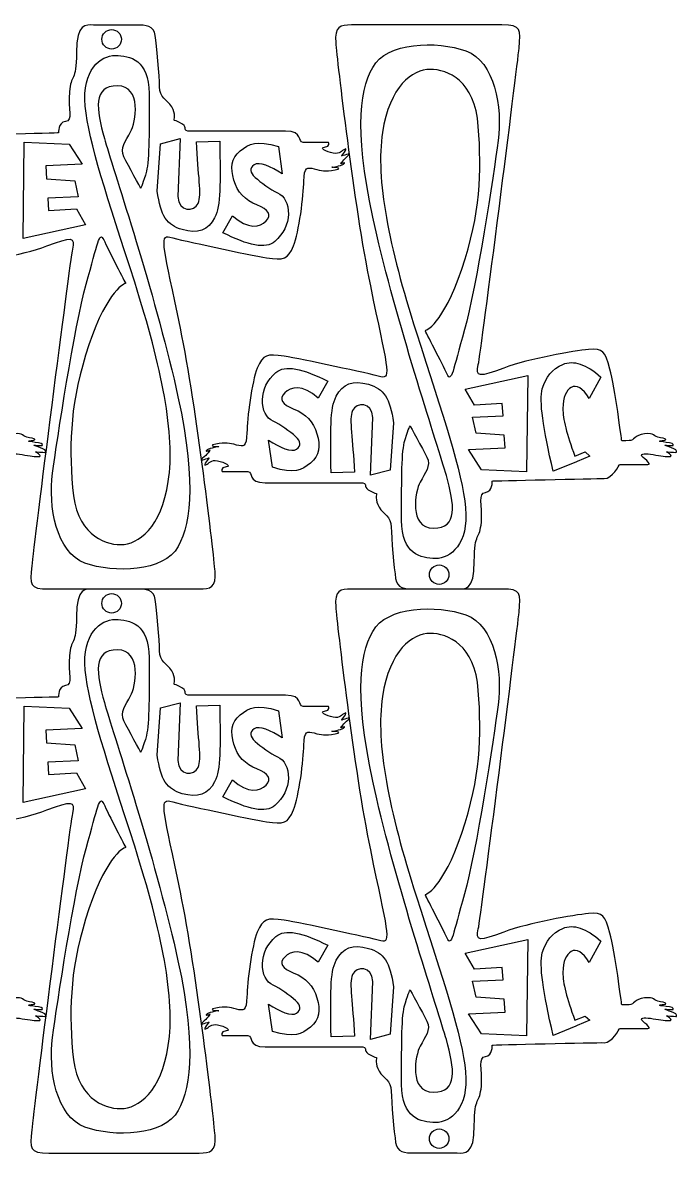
# Model space of a CAD drawing. Extents: x -1 to 3385, y 281 to 1704.
# Drawn here: x 2563 to 3385, y 281 to 1704 of the extents above; entities that cross this region are included whole.
import ezdxf

# ---------------------------------------------------------------- set-up
doc = ezdxf.new("R2010")
doc.units = 0
doc.layers.add('H0108_Printing_16_01', color=7, linetype='CONTINUOUS')

msp = doc.modelspace()

# ---------------------------------------------------------------- linework, layer by layer
at = {"layer": 'H0108_Printing_16_01', "color": 1}
for points in [[(2706.188232, 1700.610557), (2652.549234, 1700.610557)], [(3165.139021, 1700.664857), (2976.345026, 1700.664857)], [(2893.574228, 1567.274561), (2774.188231, 1567.274561)], [(2732.522232, 1491.949563), (2736.582232, 1551.567561), (2761.258231, 1557.882561), (2758.329231, 1485.208563)], [(2781.52723, 1554.063561), (2810.90323, 1554.919561)], [(2947.636226, 1553.194561), (2915.537227, 1553.194561)], [(2884.564228, 1547.843561), (2889.215228, 1513.887562)], [(2814.79023, 1439.791564), (2826.842229, 1461.112563)], [(2946.724026, 1253.126869), (2934.672027, 1231.805869)], [(3289.324018, 1258.500869), (3274.960018, 1231.676869)], [(3028.992024, 1200.96887), (3024.931024, 1141.350871), (3000.256025, 1135.035872), (3003.185025, 1207.70987)], [(2876.950028, 1145.074871), (2872.299028, 1179.030871)], [(3256.805019, 1159.210871), (3269.589018, 1164.324871), (3275.438018, 1159.125871), (3259.480019, 1152.303871)], [(2813.87803, 1139.723872), (2845.977029, 1139.723872)], [(2979.987026, 1138.854872), (2950.611026, 1137.998872)], [(3259.489019, 1152.280871), (3258.074019, 1151.702871), (3229.645019, 1140.076871)], [(3312.965017, 1148.594871), (3348.443016, 1148.594871)], [(2867.940028, 1125.643872), (2987.326025, 1125.643872)], [(2596.374235, 992.253575), (2785.16923, 992.253575)], [(2706.188232, 992.199175), (2652.549234, 992.199175)], [(3165.139021, 992.253475), (2976.345026, 992.253475)], [(3055.326024, 992.307875), (3108.965022, 992.307875)], [(2893.574228, 858.863179), (2774.188231, 858.863179)], [(2732.522232, 783.53818), (2736.582232, 843.156179), (2761.258231, 849.471179), (2758.329231, 776.797181)], [(2781.52723, 845.652179), (2810.90323, 846.508179)], [(2884.564228, 839.432179), (2889.215228, 805.47618)], [(2947.636226, 844.783179), (2915.537227, 844.783179)], [(2814.79023, 731.380182), (2826.842229, 752.701181)], [(2946.724026, 544.715486), (2934.672027, 523.394487)], [(3289.324018, 550.089486), (3274.960018, 523.265487)], [(3028.992024, 492.557488), (3024.931024, 432.939489), (3000.256025, 426.624489), (3003.185025, 499.298488)], [(2876.950028, 436.663489), (2872.299028, 470.619488)], [(3256.805019, 450.799489), (3269.589018, 455.913489), (3275.438018, 450.714489), (3259.480019, 443.892489)], [(3259.489019, 443.869489), (3258.074019, 443.291489), (3229.645019, 431.665489)], [(2813.87803, 431.312489), (2845.977029, 431.312489)], [(2979.987026, 430.443489), (2950.611026, 429.587489)], [(3312.965017, 440.183489), (3348.443016, 440.183489)], [(2867.940028, 417.23249), (2987.326025, 417.23249)], [(2596.374235, 283.842193), (2785.16923, 283.842193)], [(3055.326024, 283.896493), (3108.965022, 283.896493)]]:
    msp.add_lwpolyline(points, dxfattribs=at)
for points in [[(2675.140233, 1694.842558)], [(2563.880236, 1432.525564), (2565.393236, 1553.330561), (2621.855234, 1550.926561), (2638.339234, 1525.654562), (2592.329235, 1523.558562), (2593.348235, 1507.261562), (2628.763234, 1504.829562), (2633.166234, 1484.819563), (2594.851235, 1483.203563), (2595.820235, 1467.682563), (2630.864234, 1469.872563), (2642.269234, 1449.740564)], [(2963.757226, 1535.896562)], [(2804.48323, 1458.558564)], [(3008.022025, 1437.090864)], [(2880.059228, 1428.728564)], [(2753.492231, 1255.827569)], [(2881.455028, 1264.189868)], [(3197.63402, 1260.392868), (3196.12102, 1139.587872), (3139.659022, 1141.991871), (3123.175022, 1167.263871), (3169.185021, 1169.359871), (3168.166021, 1185.65687), (3132.751022, 1188.08887), (3128.348022, 1208.09887), (3166.663021, 1209.71487), (3165.694021, 1225.235869), (3130.650022, 1223.045869), (3119.245022, 1243.177869)], [(3215.92802, 1243.644869)], [(2957.031026, 1234.359869)], [(2797.75703, 1157.021871)], [(3086.374023, 998.075875)], [(2675.140233, 986.431175)], [(2563.880236, 724.114182), (2565.393236, 844.919179), (2621.855234, 842.515179), (2638.339234, 817.24318), (2592.329235, 815.14718), (2593.348235, 798.85018), (2628.763234, 796.41818), (2633.166234, 776.408181), (2594.851235, 774.792181), (2595.820235, 759.271181), (2630.864234, 761.461181), (2642.269234, 741.329181)], [(2963.757226, 827.485179)], [(2804.48323, 750.147181)], [(3008.022025, 728.678482)], [(2880.059228, 720.317182)], [(2881.455028, 555.778486)], [(2753.492231, 547.417186)], [(3197.63402, 551.981486), (3196.12102, 431.176489), (3139.659022, 433.580489), (3123.175022, 458.852489), (3169.185021, 460.948488), (3168.166021, 477.245488), (3132.751022, 479.677488), (3128.348022, 499.687488), (3166.663021, 501.303487), (3165.694021, 516.824487), (3130.650022, 514.634487), (3119.245022, 534.766487)], [(3215.92802, 535.233487)], [(2957.031026, 525.948487)], [(2797.75703, 448.610489)], [(3086.374023, 289.664493)]]:
    msp.add_lwpolyline(points, close=True, dxfattribs=at)
for points in [[(2652.549234, 1700.610557), (2642.834234, 1700.610557), (2631.008234, 1703.567557), (2631.008234, 1665.973558)], [(2662.920233, 1682.622558), (2662.920233, 1689.371558), (2668.391233, 1694.842558), (2675.140233, 1694.842558)], [(2675.140233, 1694.842558), (2681.889233, 1694.842558), (2687.360233, 1689.371558), (2687.360233, 1682.622558)], [(2729.840232, 1687.515558), (2728.151232, 1699.765558), (2718.436232, 1700.610557), (2706.188232, 1700.610557)], [(2976.345026, 1700.664857), (2962.407026, 1700.664857), (2954.805026, 1698.975858), (2956.494026, 1678.277858)], [(3186.68002, 1671.519858), (3188.79102, 1695.173858), (3190.05902, 1700.664857), (3165.139021, 1700.664857)], [(2675.140233, 1670.401558), (2668.391233, 1670.401558), (2662.920233, 1675.873558), (2662.920233, 1682.622558)], [(2687.360233, 1682.622558), (2687.360233, 1675.873558), (2681.889233, 1670.401558), (2675.140233, 1670.401558)], [(2735.331232, 1622.889559), (2735.331232, 1636.406559), (2731.529232, 1675.266558), (2729.840232, 1687.515558)], [(3002.954025, 1647.442859), (3020.270024, 1679.122858), (3083.624023, 1681.234858), (3119.947022, 1668.140858)], [(2631.008234, 1665.973558), (2631.008234, 1628.380559), (2623.828234, 1638.940559), (2622.139234, 1616.55356)], [(2956.494026, 1678.277858), (2958.184026, 1657.580859), (2979.301026, 1472.993863), (2999.997025, 1372.885866)], [(3119.947022, 1668.140858), (3156.270021, 1655.045859), (3165.984021, 1596.75586), (3160.493021, 1555.360861)], [(3135.574022, 1274.045868), (3138.953022, 1290.096868), (3184.56802, 1647.865859), (3186.68002, 1671.519858)], [(2641.989234, 1598.81256), (2637.766234, 1644.431559), (2661.072233, 1662.379558), (2679.656233, 1662.379558)], [(2679.656233, 1662.379558), (2698.240233, 1662.379558), (2722.237232, 1656.681559), (2722.237232, 1614.44156)], [(3008.022025, 1437.090864), (2979.301026, 1559.162861), (2985.637025, 1615.76386), (3002.954025, 1647.442859)], [(3075.070023, 1644.908859), (3052.792024, 1644.908859), (3024.071024, 1623.788859), (3015.202025, 1565.498861)], [(3135.574022, 1573.101861), (3131.351022, 1630.969859), (3097.348023, 1644.908859), (3075.070023, 1644.908859)], [(2682.336233, 1624.326559), (2651.081234, 1624.326559), (2655.927234, 1594.58956), (2666.064233, 1558.263561)], [(2699.008233, 1566.288561), (2705.343232, 1577.693561), (2713.590232, 1624.326559), (2682.336233, 1624.326559)], [(2750.536231, 1597.96856), (2745.045231, 1606.83856), (2735.331232, 1609.37256), (2735.331232, 1622.889559)], [(2622.139234, 1616.55356), (2620.449234, 1594.16656), (2626.784234, 1580.65056), (2617.070235, 1579.382561)], [(2722.237232, 1614.44156), (2722.237232, 1572.202561), (2722.660232, 1531.229562), (2718.859232, 1516.868562)], [(2704.076232, 1377.477566), (2669.865233, 1484.343563), (2646.213234, 1553.194561), (2641.989234, 1598.81256)], [(2753.492231, 1581.07256), (2753.492231, 1581.07256), (2756.026231, 1589.09756), (2750.536231, 1597.96856)], [(2617.070235, 1579.382561), (2607.356235, 1578.115561), (2608.623235, 1565.021561), (2608.623235, 1565.021561)], [(2764.051231, 1576.003561), (2756.871231, 1580.22756), (2753.492231, 1581.07256), (2753.492231, 1581.07256)], [(2608.623235, 1565.021561), (2608.623235, 1565.021561), (2478.114238, 1561.642561), (2467.977238, 1562.064561)], [(2690.561233, 1535.031562), (2685.070233, 1546.013561), (2692.673233, 1554.883561), (2699.008233, 1566.288561)], [(2774.188231, 1567.274561), (2762.925231, 1567.274561), (2771.231231, 1571.779561), (2764.051231, 1576.003561)], [(2915.537227, 1553.194561), (2908.216227, 1553.194561), (2916.100227, 1567.274561), (2893.574228, 1567.274561)], [(3015.202025, 1565.498861), (3006.332025, 1507.207862), (3023.227024, 1422.306864), (3057.438024, 1315.440867)], [(3114.879022, 1394.005865), (3138.531022, 1464.545863), (3139.798022, 1515.233862), (3135.574022, 1573.101861)], [(2666.064233, 1558.263561), (2676.200233, 1521.936562), (2724.772232, 1377.900566), (2753.492231, 1255.827569)], [(2783.91023, 1476.572563), (2788.66423, 1487.525563), (2783.48623, 1512.001562), (2781.52723, 1554.063561)], [(2810.90323, 1554.919561), (2811.65523, 1501.272562), (2812.32823, 1474.147563), (2804.48323, 1458.558564)], [(2836.697229, 1542.493561), (2848.263229, 1551.599561), (2856.256229, 1556.515561), (2884.564228, 1547.843561)], [(2942.568226, 1547.280561), (2950.171226, 1548.125561), (2947.636226, 1553.194561), (2947.636226, 1553.194561)], [(3160.493021, 1555.360861), (3155.003021, 1513.965862), (3133.040022, 1370.351866), (3118.257022, 1317.974867)], [(2828.569229, 1505.849562), (2824.149229, 1520.964562), (2825.132229, 1533.386562), (2836.697229, 1542.493561)], [(2953.268226, 1539.677562), (2944.539226, 1541.367561), (2934.966227, 1546.436561), (2942.568226, 1547.280561)], [(2968.191226, 1544.746561), (2963.686226, 1542.775561), (2961.997226, 1537.988562), (2953.268226, 1539.677562)], [(2962.841226, 1526.160562), (2962.841226, 1526.160562), (2966.475226, 1532.033562), (2972.106226, 1536.539562)], [(2963.757226, 1535.896562), (2963.757226, 1535.896562), (2972.696226, 1546.717561), (2968.191226, 1544.746561)], [(2972.106226, 1536.539562), (2977.738226, 1541.044561), (2963.757226, 1535.896562), (2963.757226, 1535.896562)], [(2711.679232, 1495.748563), (2711.679232, 1495.748563), (2696.051233, 1524.049562), (2690.561233, 1535.031562)], [(2854.116229, 1525.034562), (2848.068229, 1520.583562), (2848.470229, 1515.322562), (2855.324229, 1509.249562)], [(2889.215228, 1513.887562), (2875.248228, 1522.651562), (2860.162228, 1529.484562), (2854.116229, 1525.034562)], [(2916.523227, 1504.618562), (2916.945227, 1522.359562), (2920.746227, 1522.359562), (2929.616227, 1519.825562)], [(2951.579226, 1521.936562), (2951.579226, 1521.936562), (2962.987226, 1523.459562), (2966.418226, 1525.987562)], [(2966.418226, 1525.987562), (2970.820226, 1529.231562), (2962.841226, 1526.160562), (2962.841226, 1526.160562)], [(2718.859232, 1516.868562), (2715.058232, 1502.506562), (2711.679232, 1495.748563), (2711.679232, 1495.748563)], [(2855.324229, 1509.249562), (2862.174228, 1503.174562), (2874.944228, 1493.587563), (2883.474228, 1489.839563)], [(2929.616227, 1519.825562), (2938.485227, 1517.290562), (2943.208226, 1516.279562), (2955.684226, 1518.647562)], [(2955.684226, 1518.647562), (2968.253226, 1521.033562), (2951.579226, 1521.936562), (2951.579226, 1521.936562)], [(2857.668229, 1474.618563), (2842.689229, 1480.323563), (2832.987229, 1490.733563), (2828.569229, 1505.849562)], [(2903.430227, 1423.096564), (2910.610227, 1439.992564), (2916.100227, 1486.878563), (2916.523227, 1504.618562)], [(2763.902231, 1443.602564), (2744.698231, 1449.219564), (2736.597232, 1460.490563), (2732.522232, 1491.949563)], [(2758.329231, 1485.208563), (2759.202231, 1465.342563), (2779.156231, 1465.618563), (2783.91023, 1476.572563)], [(2883.474228, 1489.839563), (2892.005228, 1486.090563), (2897.343228, 1476.102563), (2897.059228, 1463.114563)], [(2869.018228, 1454.465564), (2876.432228, 1462.194563), (2872.647228, 1468.913563), (2857.668229, 1474.618563)], [(2804.48323, 1458.558564), (2796.63223, 1442.970564), (2783.10523, 1437.986564), (2763.902231, 1443.602564)], [(2826.842229, 1461.112563), (2846.780229, 1443.033564), (2861.604228, 1446.733564), (2869.018228, 1454.465564)], [(2897.059228, 1463.114563), (2896.774228, 1450.125564), (2891.108228, 1438.663564), (2880.059228, 1428.728564)], [(2643.257234, 1374.943566), (2658.039234, 1427.320564), (2659.728234, 1442.526564), (2665.219233, 1430.699564)], [(2761.517231, 1320.032567), (2740.821231, 1420.139564), (2734.486232, 1437.880564), (2748.424231, 1434.078564)], [(2880.059228, 1428.728564), (2869.011228, 1418.793565), (2846.444229, 1423.559564), (2814.79023, 1439.791564)], [(3095.450023, 1134.654872), (3085.314023, 1170.981871), (3036.742024, 1315.017867), (3008.022025, 1437.090864)], [(2487.406238, 1399.864565), (2505.568237, 1401.554565), (2562.163236, 1411.269565), (2593.840235, 1423.096564)], [(2593.840235, 1423.096564), (2625.517234, 1434.923564), (2629.319234, 1434.923564), (2625.940234, 1418.872565)], [(2665.219233, 1430.699564), (2670.710233, 1418.872565), (2692.673233, 1376.210566), (2692.673233, 1376.210566)], [(2748.424231, 1434.078564), (2762.362231, 1430.277564), (2847.678229, 1411.691565), (2869.641228, 1408.312565)], [(2869.641228, 1408.312565), (2891.603228, 1404.933565), (2896.249228, 1406.200565), (2903.430227, 1423.096564)], [(2625.940234, 1418.872565), (2622.561234, 1402.821565), (2576.946236, 1045.052574), (2574.834236, 1021.398574)], [(3068.841023, 1316.707867), (3068.841023, 1316.707867), (3091.227023, 1323.465867), (3114.879022, 1394.005865)], [(2601.021235, 1137.557572), (2606.511235, 1178.952571), (2628.474234, 1322.566567), (2643.257234, 1374.943566)], [(2692.673233, 1376.210566), (2692.673233, 1376.210566), (2670.287233, 1369.452566), (2646.635234, 1298.912568)], [(2746.312231, 1127.419572), (2755.182231, 1185.71057), (2738.287232, 1270.611568), (2704.076232, 1377.477566)], [(2999.997025, 1372.885866), (3020.693024, 1272.778868), (3027.028024, 1255.037869), (3013.090025, 1258.839869)], [(2805.02023, 1014.640575), (2803.33023, 1035.337574), (2782.21323, 1219.92457), (2761.517231, 1320.032567)], [(3057.438024, 1315.440867), (3091.649023, 1208.57487), (3115.301022, 1139.723872), (3119.525022, 1094.105873)], [(3096.295023, 1262.218868), (3090.804023, 1274.045868), (3068.841023, 1316.707867), (3068.841023, 1316.707867)], [(3118.257022, 1317.974867), (3103.475022, 1265.597868), (3101.786022, 1250.391869), (3096.295023, 1262.218868)], [(2646.635234, 1298.912568), (2622.983234, 1228.372569), (2621.716234, 1177.684571), (2625.940234, 1119.816572)], [(3300.716017, 1268.554868), (3294.381018, 1290.941868), (3292.269018, 1294.742868), (3274.108018, 1293.053868)], [(2891.873028, 1284.605868), (2869.910028, 1287.984868), (2865.265028, 1286.717868), (2858.084029, 1269.821868)], [(3013.090025, 1258.839869), (2999.152025, 1262.640868), (2913.836027, 1281.226868), (2891.873028, 1284.605868)], [(3274.108018, 1293.053868), (3255.946019, 1291.363868), (3199.35102, 1281.648868), (3167.674021, 1269.821868)], [(2858.084029, 1269.821868), (2850.904029, 1252.925869), (2845.413029, 1206.03987), (2844.991029, 1188.29987)], [(2881.455028, 1264.189868), (2892.503028, 1274.124868), (2915.070027, 1269.358868), (2946.724026, 1253.126869)], [(3167.674021, 1269.821868), (3135.997022, 1257.994869), (3132.195022, 1257.994869), (3135.574022, 1274.045868)], [(3215.92802, 1243.644869), (3219.86702, 1258.438869), (3228.460019, 1268.681868), (3241.707019, 1274.377868)], [(3241.707019, 1274.377868), (3254.954019, 1280.072868), (3270.826018, 1274.780868), (3289.324018, 1258.500869)], [(3315.640017, 1178.584871), (3315.640017, 1178.584871), (3307.052017, 1246.167869), (3300.716017, 1268.554868)], [(2753.492231, 1255.827569), (2782.21323, 1133.755572), (2775.877231, 1077.154573), (2758.560231, 1045.475574)], [(2864.455028, 1229.803869), (2864.740028, 1242.792869), (2870.406028, 1254.254869), (2881.455028, 1264.189868)], [(2957.031026, 1234.359869), (2964.882026, 1249.947869), (2978.409026, 1254.931869), (2997.612025, 1249.315869)], [(2892.496028, 1238.452869), (2885.082028, 1230.723869), (2888.867028, 1224.004869), (2903.846027, 1218.29987)], [(2934.672027, 1231.805869), (2914.734027, 1249.884869), (2899.910028, 1246.184869), (2892.496028, 1238.452869)], [(2997.612025, 1249.315869), (3016.816025, 1243.698869), (3024.917024, 1232.427869), (3028.992024, 1200.96887)], [(3229.645019, 1140.076871), (3216.56102, 1194.32887), (3211.98902, 1228.851869), (3215.92802, 1243.644869)], [(3252.242019, 1245.526869), (3245.670019, 1241.846869), (3242.209019, 1233.041869), (3241.860019, 1219.11087)], [(3274.960018, 1231.676869), (3266.386018, 1244.590869), (3258.813019, 1249.207869), (3252.242019, 1245.526869)], [(2878.040028, 1203.07887), (2869.509028, 1206.82787), (2864.171028, 1216.81587), (2864.455028, 1229.803869)], [(2950.611026, 1137.998872), (2949.859026, 1191.64587), (2949.186026, 1218.77087), (2957.031026, 1234.359869)], [(3003.185025, 1207.70987), (3002.312025, 1227.575869), (2982.357025, 1227.299869), (2977.604026, 1216.34587)], [(2903.846027, 1218.29987), (2918.825027, 1212.59487), (2928.527027, 1202.18487), (2932.945027, 1187.06887)], [(2977.604026, 1216.34587), (2972.850026, 1205.39287), (2978.028026, 1180.91687), (2979.987026, 1138.854872)], [(3241.860019, 1219.11087), (3241.538019, 1206.25487), (3246.522019, 1186.28387), (3256.805019, 1159.210871)], [(2906.190027, 1183.66887), (2899.340028, 1189.74387), (2886.570028, 1199.33087), (2878.040028, 1203.07887)], [(3042.655024, 1176.049871), (3046.456024, 1190.41187), (3049.835024, 1197.16987), (3049.835024, 1197.16987)], [(3049.835024, 1197.16987), (3049.835024, 1197.16987), (3065.463023, 1168.868871), (3070.953023, 1157.886871)], [(2572.046936, 1182.19987), (2561.909936, 1183.60787), (2565.356936, 1188.72187), (2552.123936, 1187.03187)], [(2574.231936, 1178.687871), (2579.299936, 1178.687871), (2582.182935, 1180.79187), (2572.046936, 1182.19987)], [(2844.991029, 1188.29987), (2844.569029, 1170.558871), (2840.767029, 1170.558871), (2831.898029, 1173.092871)], [(2907.398027, 1167.883871), (2913.446027, 1172.334871), (2913.044027, 1177.595871), (2906.190027, 1183.66887)], [(2932.945027, 1187.06887), (2937.365027, 1171.953871), (2936.382027, 1159.531871), (2924.817027, 1150.424871)], [(3344.361016, 1187.03187), (3331.126017, 1185.34287), (3331.690017, 1178.865871), (3324.932017, 1178.584871)], [(3364.284016, 1182.19987), (3354.147016, 1183.60787), (3357.594016, 1188.72187), (3344.361016, 1187.03187)], [(3366.469016, 1178.687871), (3371.537016, 1178.687871), (3374.420016, 1180.79187), (3364.284016, 1182.19987)], [(2571.551936, 1177.457871), (2571.551936, 1177.457871), (2569.163936, 1178.687871), (2574.231936, 1178.687871)], [(2583.377935, 1175.768871), (2578.027936, 1176.612871), (2571.551936, 1177.457871), (2571.551936, 1177.457871)], [(2578.027936, 1172.388871), (2574.648936, 1173.515871), (2582.532935, 1172.670871), (2586.193935, 1172.388871)], [(2588.727935, 1168.446871), (2584.503935, 1170.136871), (2581.406935, 1171.262871), (2578.027936, 1172.388871)], [(2586.193935, 1172.388871), (2589.853935, 1172.107871), (2588.727935, 1174.923871), (2583.377935, 1175.768871)], [(2591.261935, 1163.659871), (2593.232935, 1163.096871), (2592.951935, 1166.757871), (2588.727935, 1168.446871)], [(2798.67303, 1166.757871), (2798.67303, 1166.757871), (2795.03903, 1160.884871), (2789.40803, 1156.378871)], [(2795.09603, 1166.930871), (2790.69403, 1163.686871), (2798.67303, 1166.757871), (2798.67303, 1166.757871)], [(2805.83003, 1174.270871), (2793.26103, 1171.884871), (2809.93503, 1170.981871), (2809.93503, 1170.981871)], [(2809.93503, 1170.981871), (2809.93503, 1170.981871), (2798.52703, 1169.458871), (2795.09603, 1166.930871)], [(2831.898029, 1173.092871), (2823.029029, 1175.627871), (2818.30603, 1176.638871), (2805.83003, 1174.270871)], [(2872.299028, 1179.030871), (2886.266028, 1170.266871), (2901.352027, 1163.433871), (2907.398027, 1167.883871)], [(3039.277024, 1078.476873), (3039.277024, 1120.715872), (3038.854024, 1161.688871), (3042.655024, 1176.049871)], [(3324.932017, 1178.584871), (3318.174017, 1178.302871), (3315.640017, 1178.584871), (3315.640017, 1178.584871)], [(3363.789016, 1177.457871), (3363.789016, 1177.457871), (3361.401016, 1178.687871), (3366.469016, 1178.687871)], [(3375.615016, 1175.768871), (3370.265016, 1176.612871), (3363.789016, 1177.457871), (3363.789016, 1177.457871)], [(3370.265016, 1172.388871), (3366.886016, 1173.515871), (3374.770016, 1172.670871), (3378.431016, 1172.388871)], [(3380.965015, 1168.446871), (3376.741016, 1170.136871), (3373.644016, 1171.262871), (3370.265016, 1172.388871)], [(3378.431016, 1172.388871), (3382.091015, 1172.107871), (3380.965015, 1174.923871), (3375.615016, 1175.768871)], [(3383.499015, 1163.659871), (3385.470015, 1163.096871), (3385.188015, 1166.757871), (3380.965015, 1168.446871)], [(2548.180936, 1160.421871), (2548.180936, 1162.955871), (2557.050936, 1162.110871), (2566.342936, 1160.421871)], [(2566.342936, 1160.421871), (2575.634936, 1158.731871), (2581.688935, 1158.309871), (2584.785935, 1158.872871)], [(2584.785935, 1158.872871), (2587.882935, 1159.435871), (2579.617936, 1164.558871), (2579.617936, 1164.558871)], [(2579.617936, 1164.558871), (2579.617936, 1164.558871), (2589.290935, 1164.222871), (2591.261935, 1163.659871)], [(2789.40803, 1156.378871), (2783.77603, 1151.873871), (2797.75703, 1157.021871), (2797.75703, 1157.021871)], [(2797.75703, 1157.021871), (2797.75703, 1157.021871), (2788.81803, 1146.200871), (2793.32303, 1148.171871)], [(2793.32303, 1148.171871), (2797.82803, 1150.142871), (2799.51703, 1154.929871), (2808.24603, 1153.240871)], [(2808.24603, 1153.240871), (2816.97503, 1151.550871), (2826.548029, 1146.481871), (2818.94603, 1145.637871)], [(3070.953023, 1157.886871), (3076.444023, 1146.904871), (3068.841023, 1138.034872), (3062.506023, 1126.629872)], [(3340.418016, 1160.421871), (3340.418016, 1162.955871), (3349.288016, 1162.110871), (3358.580016, 1160.421871)], [(3348.443016, 1148.594871), (3355.201016, 1148.594871), (3340.418016, 1157.886871), (3340.418016, 1160.421871)], [(3358.580016, 1160.421871), (3367.872016, 1158.731871), (3373.926016, 1158.309871), (3377.023016, 1158.872871)], [(3377.023016, 1158.872871), (3380.120015, 1159.435871), (3371.855016, 1164.558871), (3371.855016, 1164.558871)], [(3371.855016, 1164.558871), (3371.855016, 1164.558871), (3381.528015, 1164.222871), (3383.499015, 1163.659871)], [(2818.94603, 1145.637871), (2811.34303, 1144.792871), (2813.87803, 1139.723872), (2813.87803, 1139.723872)], [(2845.977029, 1139.723872), (2853.298029, 1139.723872), (2845.413029, 1125.643872), (2867.940028, 1125.643872)], [(2924.817027, 1150.424871), (2913.251027, 1141.318871), (2905.258027, 1136.402872), (2876.950028, 1145.074871)], [(3259.480019, 1152.303871), (3259.483019, 1152.295871), (3259.486019, 1152.288871), (3259.489019, 1152.280871)], [(3293.537018, 1130.853872), (3303.673017, 1130.431872), (3312.965017, 1148.594871), (3312.965017, 1148.594871)], [(2641.567234, 1024.777574), (2605.244235, 1037.872574), (2595.530235, 1096.162573), (2601.021235, 1137.557572)], [(2686.444233, 1048.009574), (2708.722232, 1048.009574), (2737.443232, 1069.129573), (2746.312231, 1127.419572)], [(2987.326025, 1125.643872), (2998.589025, 1125.643872), (2990.283025, 1121.138872), (2997.463025, 1116.914872)], [(3062.506023, 1126.629872), (3056.171024, 1115.224872), (3047.924024, 1068.591873), (3079.178023, 1068.591873)], [(3079.178023, 1068.591873), (3110.433022, 1068.591873), (3105.587022, 1098.328873), (3095.450023, 1134.654872)], [(3144.444021, 1113.535872), (3154.158021, 1114.802872), (3152.891021, 1127.896872), (3152.891021, 1127.896872)], [(3152.891021, 1127.896872), (3152.891021, 1127.896872), (3283.400018, 1131.275872), (3293.537018, 1130.853872)], [(2625.940234, 1119.816572), (2630.163234, 1061.948573), (2664.166233, 1048.009574), (2686.444233, 1048.009574)], [(2997.463025, 1116.914872), (3004.643025, 1112.690872), (3008.022025, 1111.845872), (3008.022025, 1111.845872)], [(3008.022025, 1111.845872), (3008.022025, 1111.845872), (3005.488025, 1103.820872), (3010.978025, 1094.949873)], [(3139.375022, 1076.364873), (3141.065021, 1098.751873), (3134.730022, 1112.267872), (3144.444021, 1113.535872)], [(3010.978025, 1094.949873), (3016.469025, 1086.079873), (3026.183024, 1083.545873), (3026.183024, 1070.028873)], [(3119.525022, 1094.105873), (3123.748022, 1048.486874), (3100.442022, 1030.538874), (3081.858023, 1030.538874)], [(3026.183024, 1070.028873), (3026.183024, 1056.511874), (3029.985024, 1017.651875), (3031.674024, 1005.402875)], [(3081.858023, 1030.538874), (3063.274023, 1030.538874), (3039.277024, 1036.236874), (3039.277024, 1078.476873)], [(3130.506022, 1026.944874), (3130.506022, 1064.537873), (3137.686022, 1053.977874), (3139.375022, 1076.364873)], [(2758.560231, 1045.475574), (2741.244231, 1013.795575), (2677.890233, 1011.683575), (2641.567234, 1024.777574)], [(3108.965022, 992.307875), (3118.680022, 992.307875), (3130.506022, 989.350875), (3130.506022, 1026.944874)], [(2574.834236, 1021.398574), (2572.723236, 997.744575), (2571.455236, 992.253575), (2596.374235, 992.253575)], [(2785.16923, 992.253575), (2799.10723, 992.253575), (2806.70923, 993.943575), (2805.02023, 1014.640575)], [(3074.154023, 1010.295875), (3074.154023, 1017.044875), (3079.625023, 1022.515874), (3086.374023, 1022.515874)], [(3086.374023, 998.075875), (3079.625023, 998.075875), (3074.154023, 1003.546875), (3074.154023, 1010.295875)], [(3086.374023, 1022.515874), (3093.123023, 1022.515874), (3098.594023, 1017.044875), (3098.594023, 1010.295875)], [(3098.594023, 1010.295875), (3098.594023, 1003.546875), (3093.123023, 998.075875), (3086.374023, 998.075875)], [(3031.674024, 1005.402875), (3033.363024, 993.152875), (3043.078024, 992.307875), (3055.326024, 992.307875)], [(2652.549234, 992.199175), (2642.834234, 992.199175), (2631.008234, 995.156175), (2631.008234, 957.562176)], [(2662.920233, 974.211176), (2662.920233, 980.960175), (2668.391233, 986.431175), (2675.140233, 986.431175)], [(2675.140233, 986.431175), (2681.889233, 986.431175), (2687.360233, 980.960175), (2687.360233, 974.211176)], [(2729.840232, 979.104176), (2728.151232, 991.354175), (2718.436232, 992.199175), (2706.188232, 992.199175)], [(2976.345026, 992.253475), (2962.407026, 992.253475), (2954.805026, 990.563475), (2956.494026, 969.866476)], [(3186.68002, 963.108476), (3188.79102, 986.762475), (3190.05902, 992.253475), (3165.139021, 992.253475)], [(2675.140233, 961.991176), (2668.391233, 961.991176), (2662.920233, 967.462176), (2662.920233, 974.211176)], [(2687.360233, 974.211176), (2687.360233, 967.462176), (2681.889233, 961.991176), (2675.140233, 961.991176)], [(2735.331232, 914.478177), (2735.331232, 927.995177), (2731.529232, 966.855176), (2729.840232, 979.104176)], [(2956.494026, 969.866476), (2958.184026, 949.169476), (2979.301026, 764.582481), (2999.997025, 664.474483)], [(3002.954025, 939.031477), (3020.270024, 970.711476), (3083.624023, 972.823476), (3119.947022, 959.729476)], [(2631.008234, 957.562176), (2631.008234, 919.969177), (2623.828234, 930.529177), (2622.139234, 908.142177)], [(2641.989234, 890.401178), (2637.766234, 936.020177), (2661.072233, 953.968176), (2679.656233, 953.968176)], [(2679.656233, 953.968176), (2698.240233, 953.968176), (2722.237232, 948.270176), (2722.237232, 906.030177)], [(3119.947022, 959.729476), (3156.270021, 946.634476), (3165.984021, 888.344478), (3160.493021, 846.949479)], [(3135.574022, 565.634486), (3138.953022, 581.685485), (3184.56802, 939.454477), (3186.68002, 963.108476)], [(3008.022025, 728.678482), (2979.301026, 850.751479), (2985.637025, 907.352477), (3002.954025, 939.031477)], [(3075.070023, 936.497477), (3052.792024, 936.497477), (3024.071024, 915.377477), (3015.202025, 857.087479)], [(3135.574022, 864.690478), (3131.351022, 922.558477), (3097.348023, 936.497477), (3075.070023, 936.497477)], [(2682.336233, 915.915177), (2651.081234, 915.915177), (2655.927234, 886.178178), (2666.064233, 849.852179)], [(2699.008233, 857.877179), (2705.343232, 869.282178), (2713.590232, 915.915177), (2682.336233, 915.915177)], [(2750.536231, 889.557178), (2745.045231, 898.427178), (2735.331232, 900.961177), (2735.331232, 914.478177)], [(2622.139234, 908.142177), (2620.449234, 885.755178), (2626.784234, 872.238178), (2617.070235, 870.971178)], [(2722.237232, 906.030177), (2722.237232, 863.791178), (2722.660232, 822.818179), (2718.859232, 808.45718)], [(2704.076232, 669.066183), (2669.865233, 775.932181), (2646.213234, 844.783179), (2641.989234, 890.401178)], [(2753.492231, 872.661178), (2753.492231, 872.661178), (2756.026231, 880.686178), (2750.536231, 889.557178)], [(2617.070235, 870.971178), (2607.356235, 869.704178), (2608.623235, 856.610179), (2608.623235, 856.610179)], [(2764.051231, 867.592178), (2756.871231, 871.816178), (2753.492231, 872.661178), (2753.492231, 872.661178)], [(2608.623235, 856.610179), (2608.623235, 856.610179), (2478.114238, 853.231179), (2467.977238, 853.653179)], [(2690.561233, 826.620179), (2685.070233, 837.602179), (2692.673233, 846.472179), (2699.008233, 857.877179)], [(2774.188231, 858.863179), (2762.925231, 858.863179), (2771.231231, 863.368178), (2764.051231, 867.592178)], [(2915.537227, 844.783179), (2908.216227, 844.783179), (2916.100227, 858.863179), (2893.574228, 858.863179)], [(3015.202025, 857.087479), (3006.332025, 798.79648), (3023.227024, 713.895482), (3057.438024, 607.029485)], [(3114.879022, 685.594483), (3138.531022, 756.134481), (3139.798022, 806.82248), (3135.574022, 864.690478)], [(2666.064233, 849.852179), (2676.200233, 813.52618), (2724.772232, 669.489183), (2753.492231, 547.417186)], [(2783.91023, 768.161181), (2788.66423, 779.114181), (2783.48623, 803.59018), (2781.52723, 845.652179)], [(2810.90323, 846.508179), (2811.65523, 792.86118), (2812.32823, 765.736181), (2804.48323, 750.147181)], [(2836.697229, 834.082179), (2848.263229, 843.188179), (2856.256229, 848.105179), (2884.564228, 839.432179)], [(2942.568226, 838.869179), (2950.171226, 839.714179), (2947.636226, 844.783179), (2947.636226, 844.783179)], [(3160.493021, 846.949479), (3155.003021, 805.55448), (3133.040022, 661.940483), (3118.257022, 609.563485)], [(2711.679232, 787.33718), (2711.679232, 787.33718), (2696.051233, 815.63818), (2690.561233, 826.620179)], [(2828.569229, 797.43818), (2824.149229, 812.55318), (2825.132229, 824.975179), (2836.697229, 834.082179)], [(2953.268226, 831.266179), (2944.539226, 832.956179), (2934.966227, 838.025179), (2942.568226, 838.869179)], [(2968.191226, 836.335179), (2963.686226, 834.364179), (2961.997226, 829.577179), (2953.268226, 831.266179)], [(2962.841226, 817.74918), (2962.841226, 817.74918), (2966.475226, 823.622179), (2972.106226, 828.128179)], [(2963.757226, 827.485179), (2963.757226, 827.485179), (2972.696226, 838.306179), (2968.191226, 836.335179)], [(2972.106226, 828.128179), (2977.738226, 832.633179), (2963.757226, 827.485179), (2963.757226, 827.485179)], [(2854.116229, 816.62318), (2848.068229, 812.17218), (2848.470229, 806.91118), (2855.324229, 800.83818)], [(2889.215228, 805.47618), (2875.248228, 814.24018), (2860.162228, 821.073179), (2854.116229, 816.62318)], [(2916.523227, 796.20718), (2916.945227, 813.94818), (2920.746227, 813.94818), (2929.616227, 811.41418)], [(2929.616227, 811.41418), (2938.485227, 808.87918), (2943.208226, 807.86818), (2955.684226, 810.23618)], [(2951.579226, 813.52618), (2951.579226, 813.52618), (2962.987226, 815.04818), (2966.418226, 817.57618)], [(2955.684226, 810.23618), (2968.253226, 812.62218), (2951.579226, 813.52618), (2951.579226, 813.52618)], [(2966.418226, 817.57618), (2970.820226, 820.820179), (2962.841226, 817.74918), (2962.841226, 817.74918)], [(2718.859232, 808.45718), (2715.058232, 794.09518), (2711.679232, 787.33718), (2711.679232, 787.33718)], [(2857.668229, 766.207181), (2842.689229, 771.912181), (2832.987229, 782.32218), (2828.569229, 797.43818)], [(2855.324229, 800.83818), (2862.174228, 794.76318), (2874.944228, 785.17718), (2883.474228, 781.42818)], [(2763.902231, 735.191182), (2744.698231, 740.808181), (2736.597232, 752.080181), (2732.522232, 783.53818)], [(2903.430227, 714.685182), (2910.610227, 731.581182), (2916.100227, 778.467181), (2916.523227, 796.20718)], [(2758.329231, 776.797181), (2759.202231, 756.930181), (2779.156231, 757.207181), (2783.91023, 768.161181)], [(2883.474228, 781.42818), (2892.005228, 777.679181), (2897.343228, 767.691181), (2897.059228, 754.703181)], [(2869.018228, 746.054181), (2876.432228, 753.783181), (2872.647228, 760.502181), (2857.668229, 766.207181)], [(2897.059228, 754.703181), (2896.774228, 741.714181), (2891.108228, 730.252182), (2880.059228, 720.317182)], [(2804.48323, 750.147181), (2796.63223, 734.559182), (2783.10523, 729.575182), (2763.902231, 735.191182)], [(2826.842229, 752.701181), (2846.780229, 734.622182), (2861.604228, 738.322182), (2869.018228, 746.054181)], [(2593.840235, 714.685182), (2625.517234, 726.512182), (2629.319234, 726.512182), (2625.940234, 710.461182)], [(2643.257234, 666.532183), (2658.039234, 718.909182), (2659.728234, 734.115182), (2665.219233, 722.288182)], [(2761.517231, 611.621185), (2740.821231, 711.728182), (2734.486232, 729.469182), (2748.424231, 725.667182)], [(2748.424231, 725.667182), (2762.362231, 721.866182), (2847.678229, 703.280182), (2869.641228, 699.901183)], [(2880.059228, 720.317182), (2869.011228, 710.382182), (2846.444229, 715.148182), (2814.79023, 731.380182)], [(3095.450023, 426.243489), (3085.314023, 462.569488), (3036.742024, 606.606485), (3008.022025, 728.678482)], [(2487.406238, 691.453183), (2505.568237, 693.143183), (2562.163236, 702.858182), (2593.840235, 714.685182)], [(2665.219233, 722.288182), (2670.710233, 710.461182), (2692.673233, 667.799183), (2692.673233, 667.799183)], [(2869.641228, 699.901183), (2891.603228, 696.522183), (2896.249228, 697.789183), (2903.430227, 714.685182)], [(2625.940234, 710.461182), (2622.561234, 694.410183), (2576.946236, 336.641192), (2574.834236, 312.987192)], [(3068.841023, 608.296485), (3068.841023, 608.296485), (3091.227023, 615.054485), (3114.879022, 685.594483)], [(2746.312231, 419.00819), (2755.182231, 477.299188), (2738.287232, 562.200186), (2704.076232, 669.066183)], [(2601.021235, 429.146189), (2606.511235, 470.541188), (2628.474234, 614.155185), (2643.257234, 666.532183)], [(2692.673233, 667.799183), (2692.673233, 667.799183), (2670.287233, 661.041183), (2646.635234, 590.501185)], [(2999.997025, 664.474483), (3020.693024, 564.367486), (3027.028024, 546.626486), (3013.090025, 550.428486)], [(2805.02023, 306.229192), (2803.33023, 326.926192), (2782.21323, 511.513187), (2761.517231, 611.621185)], [(3057.438024, 607.029485), (3091.649023, 500.163487), (3115.301022, 431.312489), (3119.525022, 385.69449)], [(3096.295023, 553.807486), (3090.804023, 565.634486), (3068.841023, 608.296485), (3068.841023, 608.296485)], [(3118.257022, 609.563485), (3103.475022, 557.186486), (3101.786022, 541.980486), (3096.295023, 553.807486)], [(2646.635234, 590.501185), (2622.983234, 519.961187), (2621.716234, 469.273188), (2625.940234, 411.40519)], [(3274.108018, 584.642485), (3255.946019, 582.952485), (3199.35102, 573.237486), (3167.674021, 561.410486)], [(3300.716017, 560.143486), (3294.381018, 582.530485), (3292.269018, 586.331485), (3274.108018, 584.642485)], [(2891.873028, 576.194486), (2869.910028, 579.573486), (2865.265028, 578.306486), (2858.084029, 561.410486)], [(3013.090025, 550.428486), (2999.152025, 554.229486), (2913.836027, 572.815486), (2891.873028, 576.194486)], [(3241.707019, 565.966486), (3254.954019, 571.661486), (3270.826018, 566.369486), (3289.324018, 550.089486)], [(2858.084029, 561.410486), (2850.904029, 544.514486), (2845.413029, 497.628488), (2844.991029, 479.888488)], [(2864.455028, 521.392487), (2864.740028, 534.381487), (2870.406028, 545.843486), (2881.455028, 555.778486)], [(2881.455028, 555.778486), (2892.503028, 565.713486), (2915.070027, 560.947486), (2946.724026, 544.715486)], [(3167.674021, 561.410486), (3135.997022, 549.583486), (3132.195022, 549.583486), (3135.574022, 565.634486)], [(3215.92802, 535.233487), (3219.86702, 550.027486), (3228.460019, 560.270486), (3241.707019, 565.966486)], [(3315.640017, 470.173488), (3315.640017, 470.173488), (3307.052017, 537.756487), (3300.716017, 560.143486)], [(2753.492231, 547.417186), (2782.21323, 425.344189), (2775.877231, 368.743191), (2758.560231, 337.064192)], [(2934.672027, 523.394487), (2914.734027, 541.473486), (2899.910028, 537.773487), (2892.496028, 530.041487)], [(2957.031026, 525.948487), (2964.882026, 541.536486), (2978.409026, 546.520486), (2997.612025, 540.904486)], [(2997.612025, 540.904486), (3016.816025, 535.287487), (3024.917024, 524.015487), (3028.992024, 492.557488)], [(3274.960018, 523.265487), (3266.386018, 536.179487), (3258.813019, 540.796486), (3252.242019, 537.115487)], [(2892.496028, 530.041487), (2885.082028, 522.312487), (2888.867028, 515.593487), (2903.846027, 509.888487)], [(3229.645019, 431.665489), (3216.56102, 485.917488), (3211.98902, 520.440487), (3215.92802, 535.233487)], [(3252.242019, 537.115487), (3245.670019, 533.435487), (3242.209019, 524.630487), (3241.860019, 510.699487)], [(2878.040028, 494.667488), (2869.509028, 498.416488), (2864.171028, 508.404487), (2864.455028, 521.392487)], [(2950.611026, 429.587489), (2949.859026, 483.234488), (2949.186026, 510.359487), (2957.031026, 525.948487)], [(3003.185025, 499.298488), (3002.312025, 519.165487), (2982.357025, 518.888487), (2977.604026, 507.934487)], [(2903.846027, 509.888487), (2918.825027, 504.183487), (2928.527027, 493.773488), (2932.945027, 478.657488)], [(2977.604026, 507.934487), (2972.850026, 496.981488), (2978.028026, 472.505488), (2979.987026, 430.443489)], [(3241.860019, 510.699487), (3241.538019, 497.843488), (3246.522019, 477.872488), (3256.805019, 450.799489)], [(2906.190027, 475.257488), (2899.340028, 481.332488), (2886.570028, 490.918488), (2878.040028, 494.667488)], [(3042.655024, 467.638488), (3046.456024, 482.000488), (3049.835024, 488.758488), (3049.835024, 488.758488)], [(3049.835024, 488.758488), (3049.835024, 488.758488), (3065.463023, 460.457488), (3070.953023, 449.475489)], [(2572.046936, 473.788488), (2561.909936, 475.196488), (2565.356936, 480.310488), (2552.123936, 478.620488)], [(2571.551936, 469.046488), (2571.551936, 469.046488), (2569.163936, 470.276488), (2574.231936, 470.276488)], [(2574.231936, 470.276488), (2579.299936, 470.276488), (2582.182935, 472.380488), (2572.046936, 473.788488)], [(2844.991029, 479.888488), (2844.569029, 462.147488), (2840.767029, 462.147488), (2831.898029, 464.681488)], [(2872.299028, 470.619488), (2886.266028, 461.855488), (2901.352027, 455.022489), (2907.398027, 459.472489)], [(2907.398027, 459.472489), (2913.446027, 463.923488), (2913.044027, 469.184488), (2906.190027, 475.257488)], [(2932.945027, 478.657488), (2937.365027, 463.542488), (2936.382027, 451.120489), (2924.817027, 442.013489)], [(3324.932017, 470.173488), (3318.174017, 469.891488), (3315.640017, 470.173488), (3315.640017, 470.173488)], [(3344.361016, 478.620488), (3331.126017, 476.931488), (3331.690017, 470.454488), (3324.932017, 470.173488)], [(3364.284016, 473.788488), (3354.147016, 475.196488), (3357.594016, 480.310488), (3344.361016, 478.620488)], [(3363.789016, 469.046488), (3363.789016, 469.046488), (3361.401016, 470.276488), (3366.469016, 470.276488)], [(3366.469016, 470.276488), (3371.537016, 470.276488), (3374.420016, 472.380488), (3364.284016, 473.788488)], [(2583.377935, 467.357488), (2578.027936, 468.201488), (2571.551936, 469.046488), (2571.551936, 469.046488)], [(2578.027936, 463.977488), (2574.648936, 465.104488), (2582.532935, 464.259488), (2586.193935, 463.977488)], [(2588.727935, 460.035488), (2584.503935, 461.725488), (2581.406935, 462.851488), (2578.027936, 463.977488)], [(2584.785935, 450.461489), (2587.882935, 451.024489), (2579.617936, 456.147489), (2579.617936, 456.147489)], [(2579.617936, 456.147489), (2579.617936, 456.147489), (2589.290935, 455.811489), (2591.261935, 455.248489)], [(2586.193935, 463.977488), (2589.853935, 463.696488), (2588.727935, 466.512488), (2583.377935, 467.357488)], [(2591.261935, 455.248489), (2593.232935, 454.685489), (2592.951935, 458.346489), (2588.727935, 460.035488)], [(2798.67303, 458.346489), (2798.67303, 458.346489), (2795.03903, 452.473489), (2789.40803, 447.967489)], [(2795.09603, 458.519489), (2790.69403, 455.275489), (2798.67303, 458.346489), (2798.67303, 458.346489)], [(2805.83003, 465.859488), (2793.26103, 463.473488), (2809.93503, 462.569488), (2809.93503, 462.569488)], [(2809.93503, 462.569488), (2809.93503, 462.569488), (2798.52703, 461.047488), (2795.09603, 458.519489)], [(2831.898029, 464.681488), (2823.029029, 467.216488), (2818.30603, 468.227488), (2805.83003, 465.859488)], [(3039.277024, 370.065491), (3039.277024, 412.30449), (3038.854024, 453.277489), (3042.655024, 467.638488)], [(3375.615016, 467.357488), (3370.265016, 468.201488), (3363.789016, 469.046488), (3363.789016, 469.046488)], [(3370.265016, 463.977488), (3366.886016, 465.104488), (3374.770016, 464.259488), (3378.431016, 463.977488)], [(3380.965015, 460.035488), (3376.741016, 461.725488), (3373.644016, 462.851488), (3370.265016, 463.977488)], [(3377.023016, 450.461489), (3380.120015, 451.024489), (3371.855016, 456.147489), (3371.855016, 456.147489)], [(3371.855016, 456.147489), (3371.855016, 456.147489), (3381.528015, 455.811489), (3383.499015, 455.248489)], [(3378.431016, 463.977488), (3382.091015, 463.696488), (3380.965015, 466.512488), (3375.615016, 467.357488)], [(3383.499015, 455.248489), (3385.470015, 454.685489), (3385.188015, 458.346489), (3380.965015, 460.035488)], [(2548.180936, 452.010489), (2548.180936, 454.544489), (2557.050936, 453.699489), (2566.342936, 452.010489)], [(2566.342936, 452.010489), (2575.634936, 450.320489), (2581.688935, 449.898489), (2584.785935, 450.461489)], [(2789.40803, 447.967489), (2783.77603, 443.462489), (2797.75703, 448.610489), (2797.75703, 448.610489)], [(2797.75703, 448.610489), (2797.75703, 448.610489), (2788.81803, 437.789489), (2793.32303, 439.760489)], [(2793.32303, 439.760489), (2797.82803, 441.731489), (2799.51703, 446.518489), (2808.24603, 444.829489)], [(2808.24603, 444.829489), (2816.97503, 443.139489), (2826.548029, 438.071489), (2818.94603, 437.226489)], [(2924.817027, 442.013489), (2913.251027, 432.907489), (2905.258027, 427.990489), (2876.950028, 436.663489)], [(3070.953023, 449.475489), (3076.444023, 438.493489), (3068.841023, 429.623489), (3062.506023, 418.21849)], [(3259.480019, 443.892489), (3259.483019, 443.884489), (3259.486019, 443.877489), (3259.489019, 443.869489)], [(3340.418016, 452.010489), (3340.418016, 454.544489), (3349.288016, 453.699489), (3358.580016, 452.010489)], [(3348.443016, 440.183489), (3355.201016, 440.183489), (3340.418016, 449.475489), (3340.418016, 452.010489)], [(3358.580016, 452.010489), (3367.872016, 450.320489), (3373.926016, 449.898489), (3377.023016, 450.461489)], [(2641.567234, 316.366192), (2605.244235, 329.461192), (2595.530235, 387.75119), (2601.021235, 429.146189)], [(2818.94603, 437.226489), (2811.34303, 436.381489), (2813.87803, 431.312489), (2813.87803, 431.312489)], [(2845.977029, 431.312489), (2853.298029, 431.312489), (2845.413029, 417.23249), (2867.940028, 417.23249)], [(3293.537018, 422.442489), (3303.673017, 422.020489), (3312.965017, 440.183489), (3312.965017, 440.183489)], [(2686.444233, 339.598192), (2708.722232, 339.598192), (2737.443232, 360.718191), (2746.312231, 419.00819)], [(2987.326025, 417.23249), (2998.589025, 417.23249), (2990.283025, 412.72749), (2997.463025, 408.50349)], [(3062.506023, 418.21849), (3056.171024, 406.81349), (3047.924024, 360.180491), (3079.178023, 360.180491)], [(3079.178023, 360.180491), (3110.433022, 360.180491), (3105.587022, 389.91749), (3095.450023, 426.243489)], [(3144.444021, 405.12449), (3154.158021, 406.39149), (3152.891021, 419.48549), (3152.891021, 419.48549)], [(3152.891021, 419.48549), (3152.891021, 419.48549), (3283.400018, 422.864489), (3293.537018, 422.442489)], [(2625.940234, 411.40519), (2630.163234, 353.537191), (2664.166233, 339.598192), (2686.444233, 339.598192)], [(2997.463025, 408.50349), (3004.643025, 404.27949), (3008.022025, 403.43449), (3008.022025, 403.43449)], [(3008.022025, 403.43449), (3008.022025, 403.43449), (3005.488025, 395.40949), (3010.978025, 386.53849)], [(3139.375022, 367.953491), (3141.065021, 390.34049), (3134.730022, 403.85749), (3144.444021, 405.12449)], [(3010.978025, 386.53849), (3016.469025, 377.668491), (3026.183024, 375.134491), (3026.183024, 361.617491)], [(3119.525022, 385.69449), (3123.748022, 340.075491), (3100.442022, 322.127492), (3081.858023, 322.127492)], [(3081.858023, 322.127492), (3063.274023, 322.127492), (3039.277024, 327.825492), (3039.277024, 370.065491)], [(3026.183024, 361.617491), (3026.183024, 348.100491), (3029.985024, 309.240492), (3031.674024, 296.991493)], [(3130.506022, 318.533492), (3130.506022, 356.126491), (3137.686022, 345.566491), (3139.375022, 367.953491)], [(2758.560231, 337.064192), (2741.244231, 305.384192), (2677.890233, 303.272192), (2641.567234, 316.366192)], [(2574.834236, 312.987192), (2572.723236, 289.333193), (2571.455236, 283.842193), (2596.374235, 283.842193)], [(3074.154023, 301.884492), (3074.154023, 308.633492), (3079.625023, 314.105492), (3086.374023, 314.105492)], [(3086.374023, 314.105492), (3093.123023, 314.105492), (3098.594023, 308.633492), (3098.594023, 301.884492)], [(3108.965022, 283.896493), (3118.680022, 283.896493), (3130.506022, 280.939493), (3130.506022, 318.533492)], [(2785.16923, 283.842193), (2799.10723, 283.842193), (2806.70923, 285.532193), (2805.02023, 306.229192)], [(3086.374023, 289.664493), (3079.625023, 289.664493), (3074.154023, 295.135493), (3074.154023, 301.884492)], [(3098.594023, 301.884492), (3098.594023, 295.135493), (3093.123023, 289.664493), (3086.374023, 289.664493)], [(3031.674024, 296.991493), (3033.363024, 284.741493), (3043.078024, 283.896493), (3055.326024, 283.896493)]]:
    msp.add_open_spline(points, degree=3, dxfattribs=at)

doc.saveas('drawing.dxf')
